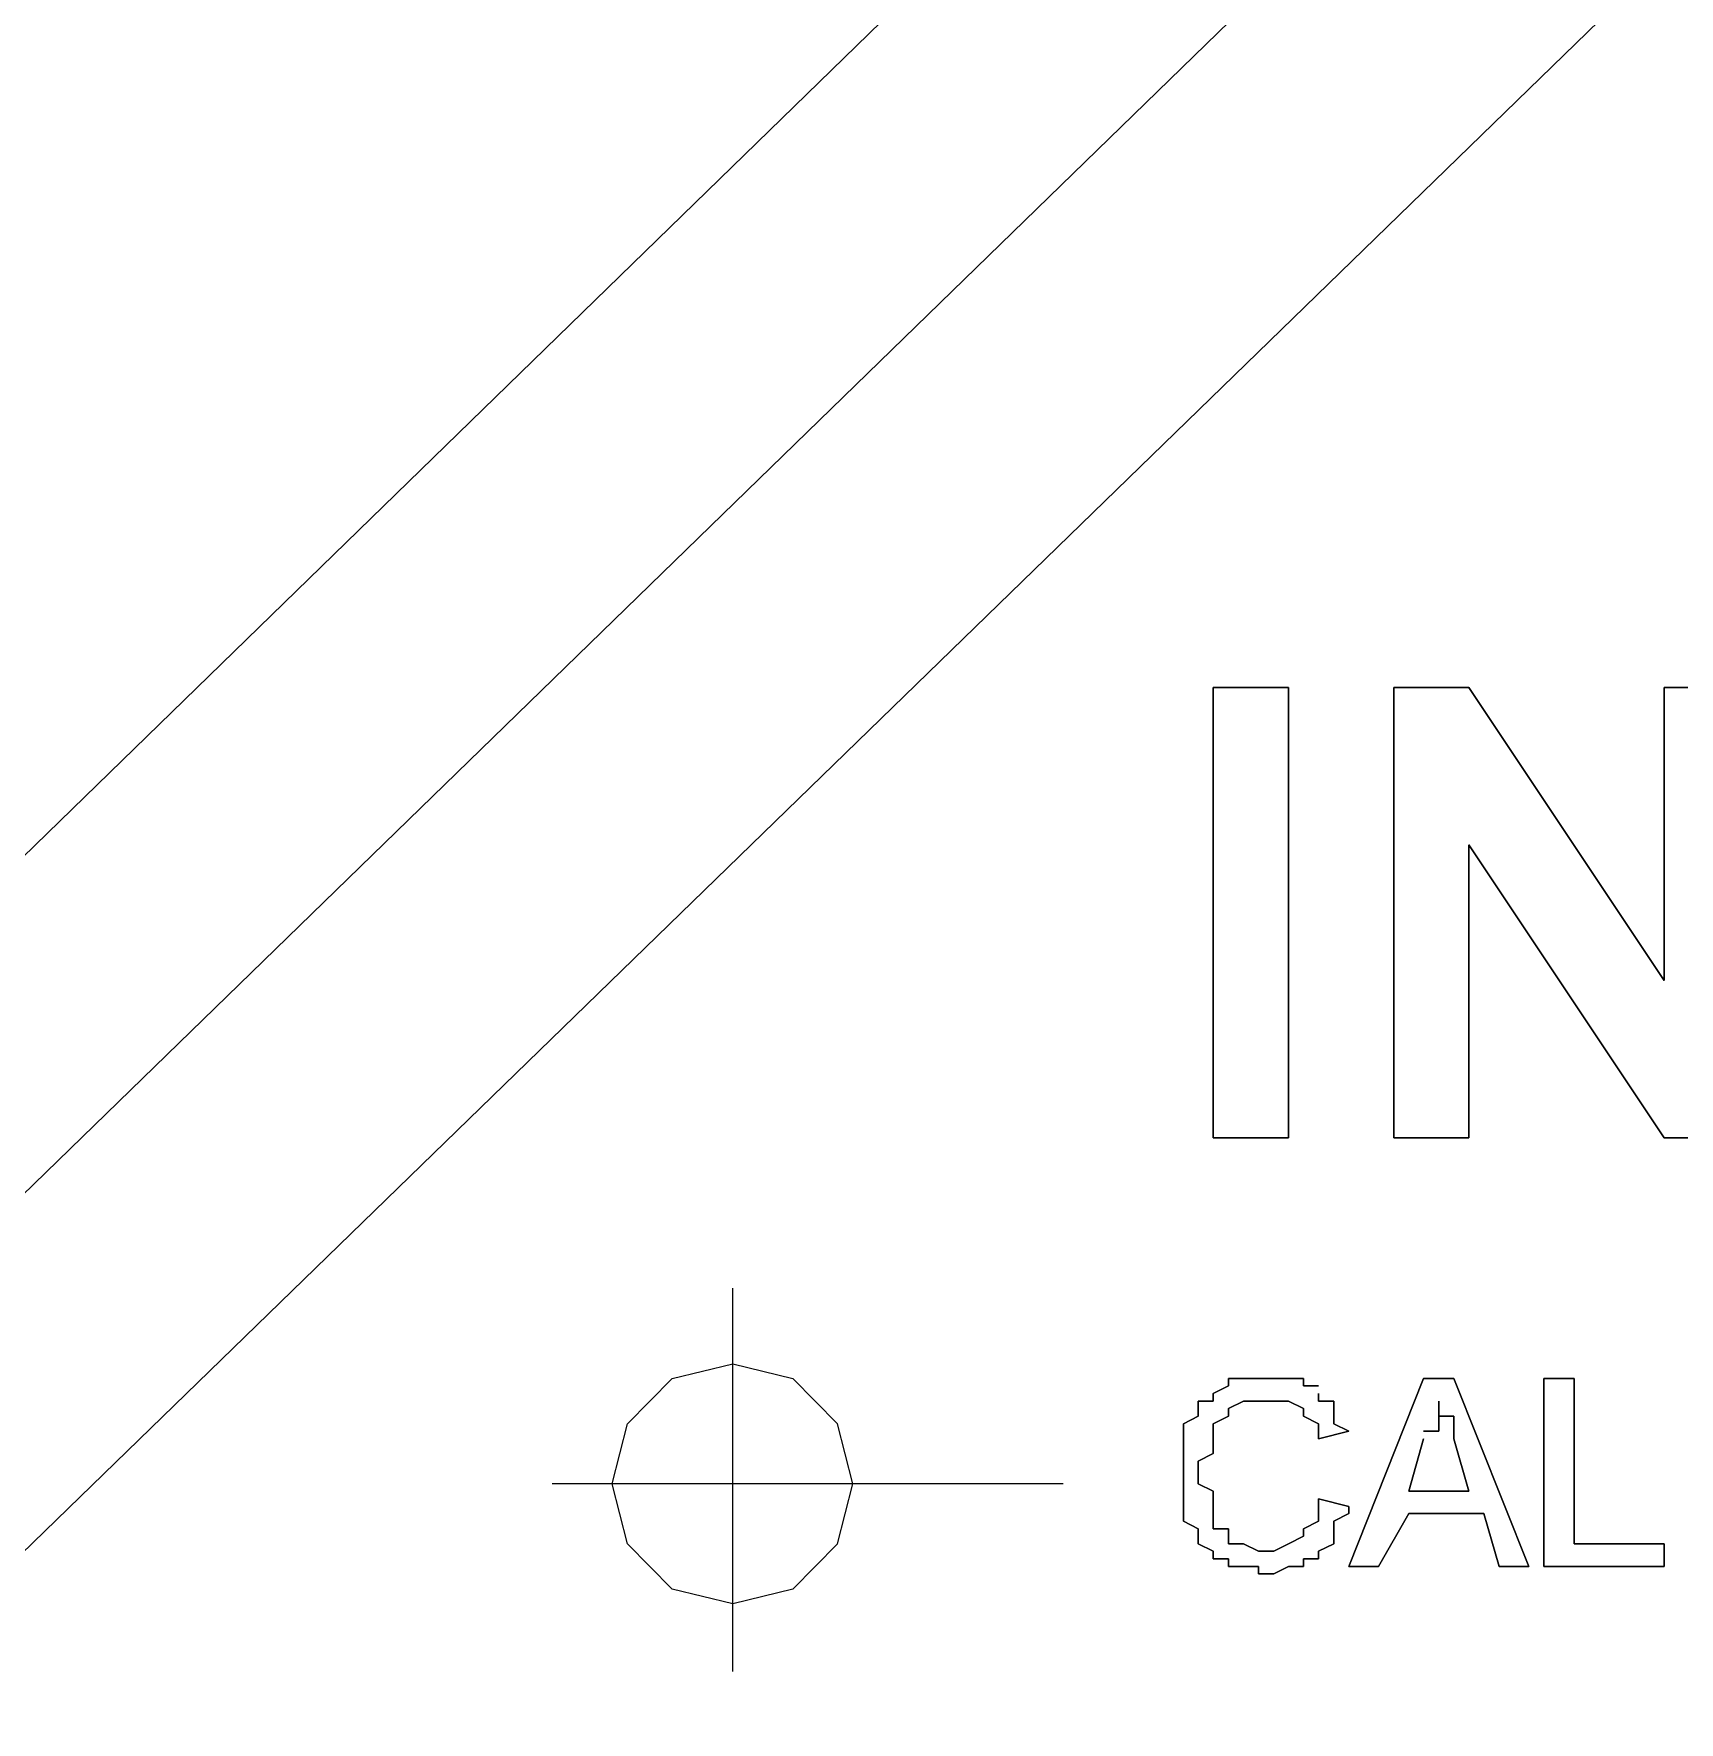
# Model space of a CAD drawing. Header units: metres. Extents: x 2.9 to 42.8, y 1.7 to 28.7.
# Drawn here: x 37.7137 to 38.1, y 4.8176 to 5.2141 of the extents above; entities that cross this region are included whole.
import ezdxf

# ---------------------------------------------------------------- set-up
doc = ezdxf.new("R2010")
doc.units = ezdxf.units.M
doc.layers.add('AMARILLO', color=2, linetype='Continuous')
doc.layers.add('NEGRO', color=7, linetype='Continuous')
doc.layers.add('RGB_000_184_184', color=7, linetype='Continuous', true_color=0x00b8b8)

msp = doc.modelspace()

# ---------------------------------------------------------------- linework, layer by layer
at = {"layer": 'AMARILLO', "lineweight": -3}
for points in [[(37.8778, 4.8295), (37.8778, 4.9195)], [(37.8636, 4.8983), (37.8778, 4.9018)], [(37.8778, 4.9018), (37.8919, 4.8983)], [(37.8531, 4.8877), (37.8636, 4.8983)], [(37.8919, 4.8983), (37.9024, 4.8877)], [(37.8531, 4.8595), (37.8495, 4.8736), (37.8531, 4.8877)], [(37.9024, 4.8595), (37.906, 4.8736), (37.9024, 4.8877)], [(37.9554, 4.8736), (37.8354, 4.8736)], [(37.8636, 4.8489), (37.8531, 4.8595)], [(37.9024, 4.8595), (37.8919, 4.8489)], [(37.8778, 4.8454), (37.8636, 4.8489)], [(37.8919, 4.8489), (37.8778, 4.8454)]]:
    msp.add_lwpolyline(points, dxfattribs=at)
at = {"layer": 'NEGRO', "lineweight": -3}
for points in [[(37.9906, 5.0606), (37.9906, 4.9548), (37.9906, 5.0606)], [(38.0083, 5.0606), (37.9906, 5.0606), (38.0083, 5.0606)], [(38.0083, 4.9548), (38.0083, 5.0606), (38.0083, 4.9548)], [(38.033, 5.0606), (38.033, 4.9548), (38.033, 5.0606)], [(38.0506, 5.0606), (38.033, 5.0606), (38.0506, 5.0606)], [(38.0965, 4.9918), (38.0506, 5.0606), (38.0965, 4.9918)], [(38.1176, 5.0606), (38.0965, 5.0606), (38.1176, 5.0606)], [(38.0965, 5.0606), (38.0965, 4.9918), (38.0965, 5.0606)], [(38.0506, 4.9548), (38.0506, 5.0236), (38.0506, 4.9548)], [(38.0506, 5.0236), (38.0965, 4.9548), (38.0506, 5.0236)], [(37.9906, 4.9548), (38.0083, 4.9548), (37.9906, 4.9548)], [(38.033, 4.9548), (38.0506, 4.9548), (38.033, 4.9548)], [(38.0965, 4.9548), (38.1176, 4.9548), (38.0965, 4.9548)], [(37.9942, 4.8966), (37.9906, 4.8948), (37.9942, 4.8966)], [(37.9977, 4.8983), (37.9942, 4.8983), (37.9977, 4.8983)], [(37.9942, 4.8983), (37.9942, 4.8966), (37.9942, 4.8983)], [(38.0012, 4.8983), (37.9977, 4.8983), (38.0012, 4.8983)], [(38.0048, 4.8983), (38.0012, 4.8983), (38.0048, 4.8983)], [(38.0083, 4.8983), (38.0048, 4.8983), (38.0083, 4.8983)], [(38.0118, 4.8983), (38.0083, 4.8983), (38.0118, 4.8983)], [(38.0118, 4.8966), (38.0118, 4.8983), (38.0118, 4.8966)], [(38.0153, 4.8966), (38.0118, 4.8966), (38.0153, 4.8966)], [(38.04, 4.8983), (38.0224, 4.8542), (38.04, 4.8983)], [(38.0471, 4.8983), (38.04, 4.8983), (38.0471, 4.8983)], [(38.0647, 4.8542), (38.0471, 4.8983), (38.0647, 4.8542)], [(38.0753, 4.8983), (38.0682, 4.8983), (38.0753, 4.8983)], [(38.0682, 4.8983), (38.0682, 4.8542), (38.0682, 4.8983)], [(38.0753, 4.8595), (38.0753, 4.8983), (38.0753, 4.8595)], [(37.9906, 4.893), (37.9871, 4.893), (37.9906, 4.893)], [(37.9871, 4.893), (37.9871, 4.8913), (37.9871, 4.893)], [(37.9906, 4.8948), (37.9906, 4.893), (37.9906, 4.8948)], [(37.9942, 4.8913), (37.9977, 4.893), (37.9942, 4.8913)], [(37.9977, 4.893), (38.0012, 4.893), (37.9977, 4.893)], [(38.0012, 4.893), (38.0048, 4.893), (38.0012, 4.893)], [(38.0048, 4.893), (38.0083, 4.893), (38.0048, 4.893)], [(38.0083, 4.893), (38.0118, 4.8913), (38.0083, 4.893)], [(38.0153, 4.893), (38.0153, 4.8948), (38.0153, 4.893)], [(38.0189, 4.893), (38.0153, 4.893), (38.0189, 4.893)], [(38.0189, 4.8913), (38.0189, 4.893), (38.0189, 4.8913)], [(38.0436, 4.8913), (38.0436, 4.893), (38.0436, 4.8913)], [(38.0436, 4.893), (38.0436, 4.8913), (38.0436, 4.893)], [(37.9871, 4.8895), (37.9836, 4.8877), (37.9871, 4.8895)], [(37.9871, 4.8913), (37.9871, 4.8895), (37.9871, 4.8913)], [(37.9906, 4.8877), (37.9942, 4.8895), (37.9906, 4.8877)], [(37.9942, 4.8895), (37.9942, 4.8913), (37.9942, 4.8895)], [(38.0118, 4.8913), (38.0118, 4.8895), (38.0118, 4.8913)], [(38.0118, 4.8895), (38.0153, 4.8877), (38.0118, 4.8895)], [(38.0189, 4.8895), (38.0189, 4.8913), (38.0189, 4.8895)], [(38.0189, 4.8877), (38.0189, 4.8895), (38.0189, 4.8877)], [(38.0436, 4.8895), (38.0436, 4.8913), (38.0436, 4.8895)], [(38.0436, 4.8913), (38.0436, 4.8895), (38.0436, 4.8913)], [(38.0436, 4.8877), (38.0436, 4.8895), (38.0436, 4.8877)], [(38.0436, 4.8895), (38.0471, 4.8895), (38.0436, 4.8895)], [(38.0471, 4.8895), (38.0471, 4.8877), (38.0471, 4.8895)], [(37.9836, 4.8877), (37.9836, 4.886), (37.9836, 4.8877)], [(37.9836, 4.886), (37.9836, 4.8842), (37.9836, 4.886)], [(37.9836, 4.8842), (37.9836, 4.8824), (37.9836, 4.8842)], [(37.9906, 4.886), (37.9906, 4.8877), (37.9906, 4.886)], [(37.9906, 4.8842), (37.9906, 4.886), (37.9906, 4.8842)], [(37.9906, 4.8824), (37.9906, 4.8842), (37.9906, 4.8824)], [(38.0153, 4.8877), (38.0153, 4.886), (38.0153, 4.8877)], [(38.0153, 4.886), (38.0153, 4.8842), (38.0153, 4.886)], [(38.0153, 4.8842), (38.0224, 4.886), (38.0153, 4.8842)], [(38.0224, 4.886), (38.0189, 4.8877), (38.0224, 4.886)], [(38.0365, 4.8719), (38.04, 4.8842), (38.0365, 4.8719)], [(38.04, 4.886), (38.0436, 4.886), (38.04, 4.886)], [(38.0436, 4.886), (38.0436, 4.8877), (38.0436, 4.886)], [(38.0471, 4.8877), (38.0471, 4.886), (38.0471, 4.8877)], [(38.0471, 4.886), (38.0471, 4.8842), (38.0471, 4.886)], [(38.0471, 4.8842), (38.0506, 4.8719), (38.0471, 4.8842)], [(37.9836, 4.8824), (37.9836, 4.8807), (37.9836, 4.8824)], [(37.9836, 4.8807), (37.9836, 4.8789), (37.9836, 4.8807)], [(37.9871, 4.8789), (37.9906, 4.8807), (37.9871, 4.8789)], [(37.9906, 4.8807), (37.9906, 4.8824), (37.9906, 4.8807)], [(37.9836, 4.8789), (37.9836, 4.8772), (37.9836, 4.8789)], [(37.9836, 4.8772), (37.9836, 4.8754), (37.9836, 4.8772)], [(37.9871, 4.8772), (37.9871, 4.8789), (37.9871, 4.8772)], [(37.9871, 4.8754), (37.9871, 4.8772), (37.9871, 4.8754)], [(37.9836, 4.8754), (37.9836, 4.8736), (37.9836, 4.8754)], [(37.9836, 4.8736), (37.9836, 4.8719), (37.9836, 4.8736)], [(37.9871, 4.8736), (37.9871, 4.8754), (37.9871, 4.8736)], [(37.9906, 4.8719), (37.9871, 4.8736), (37.9906, 4.8719)], [(37.9836, 4.8719), (37.9836, 4.8701), (37.9836, 4.8719)], [(37.9836, 4.8701), (37.9836, 4.8683), (37.9836, 4.8701)], [(37.9836, 4.8683), (37.9836, 4.8666), (37.9836, 4.8683)], [(37.9906, 4.8701), (37.9906, 4.8719), (37.9906, 4.8701)], [(37.9906, 4.8683), (37.9906, 4.8701), (37.9906, 4.8683)], [(37.9906, 4.8666), (37.9906, 4.8683), (37.9906, 4.8666)], [(38.0153, 4.8701), (38.0153, 4.8683), (38.0153, 4.8701)], [(38.0224, 4.8683), (38.0153, 4.8701), (38.0224, 4.8683)], [(38.0153, 4.8683), (38.0153, 4.8666), (38.0153, 4.8683)], [(38.0224, 4.8666), (38.0224, 4.8683), (38.0224, 4.8666)], [(38.0506, 4.8719), (38.0365, 4.8719), (38.0506, 4.8719)], [(37.9836, 4.8666), (37.9836, 4.8648), (37.9836, 4.8666)], [(37.9836, 4.8648), (37.9871, 4.863), (37.9836, 4.8648)], [(37.9906, 4.8648), (37.9906, 4.8666), (37.9906, 4.8648)], [(37.9906, 4.863), (37.9906, 4.8648), (37.9906, 4.863)], [(38.0153, 4.8648), (38.0118, 4.863), (38.0153, 4.8648)], [(38.0153, 4.8666), (38.0153, 4.8648), (38.0153, 4.8666)], [(38.0189, 4.8648), (38.0224, 4.8666), (38.0189, 4.8648)], [(38.0189, 4.863), (38.0189, 4.8648), (38.0189, 4.863)], [(38.0294, 4.8542), (38.0365, 4.8666), (38.0294, 4.8542)], [(38.0365, 4.8666), (38.0541, 4.8666), (38.0365, 4.8666)], [(38.0541, 4.8666), (38.0577, 4.8542), (38.0541, 4.8666)], [(37.9871, 4.863), (37.9871, 4.8613), (37.9871, 4.863)], [(37.9871, 4.8613), (37.9871, 4.8595), (37.9871, 4.8613)], [(37.9942, 4.863), (37.9906, 4.863), (37.9942, 4.863)], [(37.9942, 4.8613), (37.9942, 4.863), (37.9942, 4.8613)], [(37.9942, 4.8595), (37.9942, 4.8613), (37.9942, 4.8595)], [(38.0118, 4.8613), (38.0083, 4.8595), (38.0118, 4.8613)], [(38.0118, 4.863), (38.0118, 4.8613), (38.0118, 4.863)], [(38.0189, 4.8613), (38.0189, 4.863), (38.0189, 4.8613)], [(38.0189, 4.8595), (38.0189, 4.8613), (38.0189, 4.8595)], [(37.9871, 4.8595), (37.9906, 4.8578), (37.9871, 4.8595)], [(37.9906, 4.8578), (37.9906, 4.856), (37.9906, 4.8578)], [(37.9977, 4.8595), (37.9942, 4.8595), (37.9977, 4.8595)], [(38.0012, 4.8578), (37.9977, 4.8595), (38.0012, 4.8578)], [(38.0048, 4.8578), (38.0012, 4.8578), (38.0048, 4.8578)], [(38.0083, 4.8595), (38.0048, 4.8578), (38.0083, 4.8595)], [(38.0153, 4.8578), (38.0189, 4.8595), (38.0153, 4.8578)], [(38.0153, 4.856), (38.0153, 4.8578), (38.0153, 4.856)], [(38.0965, 4.8595), (38.0753, 4.8595), (38.0965, 4.8595)], [(38.0965, 4.8542), (38.0965, 4.8595), (38.0965, 4.8542)], [(37.9906, 4.856), (37.9942, 4.856), (37.9906, 4.856)], [(37.9942, 4.856), (37.9942, 4.8542), (37.9942, 4.856)], [(37.9942, 4.8542), (37.9977, 4.8542), (37.9942, 4.8542)], [(37.9977, 4.8542), (38.0012, 4.8542), (37.9977, 4.8542)], [(38.0012, 4.8542), (38.0012, 4.8525), (38.0012, 4.8542)], [(38.0012, 4.8525), (38.0048, 4.8525), (38.0012, 4.8525)], [(38.0048, 4.8525), (38.0083, 4.8542), (38.0048, 4.8525)], [(38.0083, 4.8542), (38.0118, 4.8542), (38.0083, 4.8542)], [(38.0118, 4.8542), (38.0118, 4.856), (38.0118, 4.8542)], [(38.0118, 4.856), (38.0153, 4.856), (38.0118, 4.856)], [(38.0224, 4.8542), (38.0294, 4.8542), (38.0224, 4.8542)], [(38.0577, 4.8542), (38.0647, 4.8542), (38.0577, 4.8542)], [(38.0682, 4.8542), (38.0965, 4.8542), (38.0682, 4.8542)]]:
    msp.add_lwpolyline(points, dxfattribs=at)
at = {"layer": 'RGB_000_184_184', "lineweight": -3}
for points in [[(40.5448, 7.7787), (36.5795, 3.9194)], [(40.5448, 7.7787), (40.5871, 7.7382), (36.6183, 3.8788)], [(40.6294, 7.6941), (36.6607, 3.8365)]]:
    msp.add_lwpolyline(points, dxfattribs=at)

doc.saveas('drawing.dxf')
